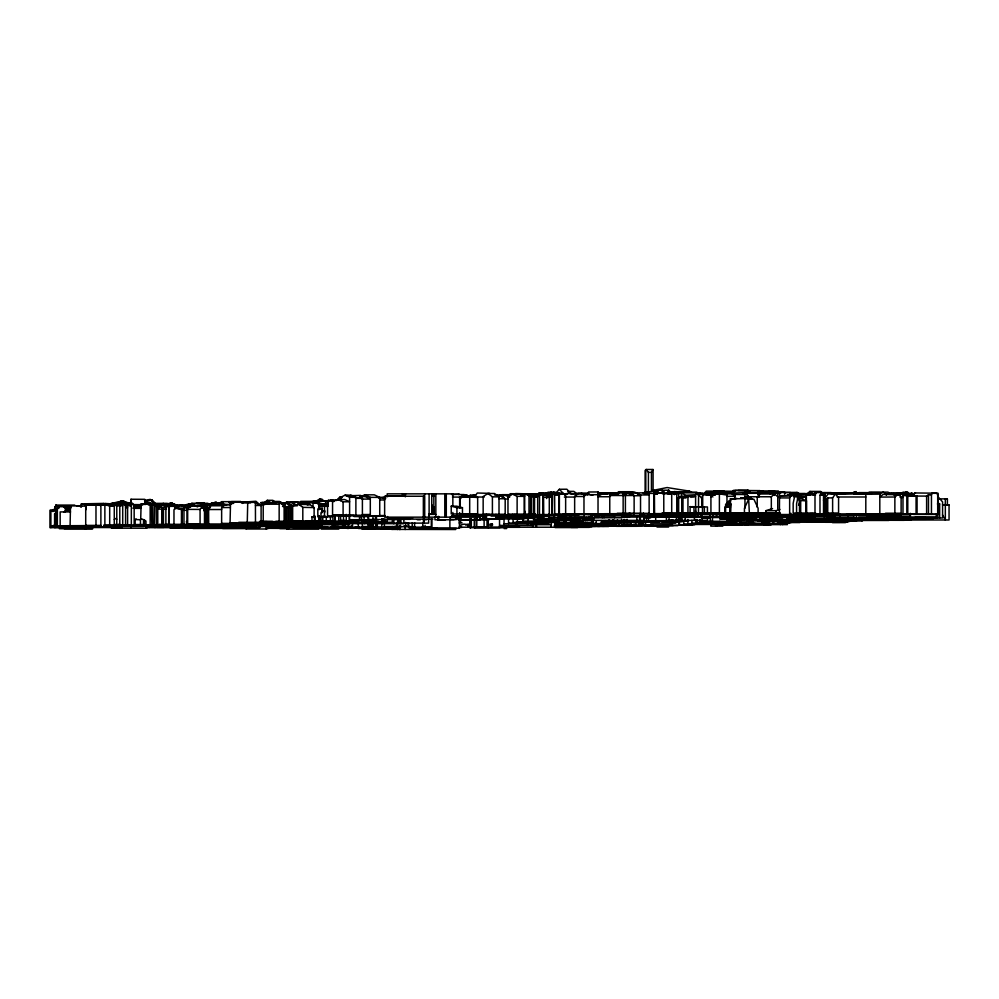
<?xml version="1.0" encoding="UTF-8"?>
<svg xmlns="http://www.w3.org/2000/svg" width="999" height="999" viewBox="0 0 999 999"><rect width="100%" height="100%" fill="white"/><g stroke="black" fill="none" stroke-linecap="round" stroke-linejoin="round"><path stroke-width="1.5" d="M725.624 513.349L725.624 504.557L729.008 500.774L730.831 500.611L727.572 504.258L727.584 507.28L727.572 503.271L730.544 501.061M375.786 523.701L376.024 520.654M130.944 504.632L131.031 499.238L144.78 499.325L145.03 504.657M333.803 501.698L333.841 500.599L328.359 500.274L327.56 501.698L327.56 516.82M432.067 505.019L431.755 513.986L435.839 514.36L428.971 514.36L428.971 517.157M434.103 506.73L433.853 514.173L433.853 493.843M204.895 506.181L204.932 505.432M787.499 515.372L787.224 519.967L787.224 515.434M204.708 517.869L205.344 525.124L206.393 507.704L206.393 525.124L208.129 508.279L203.821 507.704L204.071 510.601M911.463 495.492L911.625 493.031L910.701 495.492M286.226 503.234L283.778 503.334M525.012 511.301L524.7 514.21L524.7 494.468L528.995 494.468L530.569 495.704M602.659 514.735L602.322 517.757L602.322 514.722M85.714 509.927L86.176 506.156L70.504 505.831L70.092 525.774M55.407 524.512L55.02 527.435L55.02 524.425M55.345 510.489L54.458 509.353L54.308 510.327L57.293 509.765M328.147 501.698L328.359 500.274M542.981 494.33L543.131 493.319L538.836 493.319L538.099 494.33M510.664 516.92L511.013 514.86M597.577 494.817L598.076 491.958L588.611 491.995L587.4 494.83M824.05 499.363L824.862 494.78L820.666 494.268L819.992 495.242L819.992 514.635M230.045 522.789L255.482 522.789L255.419 502.047L247.74 502.16L247.252 522.789M815.646 513.011L793.169 513.061L793.169 503.321L794.667 496.191L798.176 496.191L796.578 503.796L796.578 513.061M236.026 502.085L230.544 502.16L230.045 523.401M461.076 517.182L460.502 519.867L460.502 516.783M159.615 504.383L165.097 504.707M401.823 493.706L405.494 493.843M405.469 493.743L405.307 496.828M547.065 497.24L548.513 496.078L552.435 496.078L552.16 514.547L552.047 494.255L539.448 494.105L551.735 494.105L550.749 494.343L551.485 494.655L551.485 497.714M705.993 493.381L706.168 492.669L712.849 492.657M109.89 505.282L122.715 505.781L117.42 502.747L109.353 503.996L104.87 503.508L105.519 505.307M701.785 507.442L701.785 498.526L702.709 494.842L710.926 494.842L712.874 496.978M324.475 512.799L324.937 510.976L322.515 510.951L320.954 512.799L320.954 516.196L325.399 516.196M74.725 505.082L55.844 505.082L55.132 507.917M65.684 510.926L66.234 508.853L66.583 510.926M321.99 512.799L322.515 510.951M55.519 524.6L54.683 527.435L54.683 524.6M798.588 505.207L799.5 502.597L798.176 496.191M729.932 506.855L730.868 504.258L727.584 504.258M865.434 494.193L865.946 492.807L867.731 494.38M743.106 494.48L743.568 493.331L772.015 493.219M770.429 494.168L771.153 492.495L797.177 492.395L798.688 494.517M57.63 507.754L56.481 510.364L56.444 514.697M290.197 521.328L290.197 508.466L289.073 506.768L287.812 506.73L287.038 508.466L287.038 521.328M315.796 501.073L315.097 502.609L315.796 501.073L317.944 501.523M913.436 496.078L914.847 492.957L936.95 493.206L937.699 495.354L937.699 514.41L913.436 514.41M908.316 496.441L909.227 494.43L913.81 495.054M894.03 495.154L894.367 494.43L899 495.054M758.104 513.349L758.104 508.279L753.883 499.225L748.676 499.213L744.442 508.279L744.442 513.349M931.455 514.41L931.455 494.892L932.379 492.957M651.435 472.365L653.084 469.567L653.084 490.821L651.435 491.308L651.435 472.365L648.413 472.365L646.228 469.48L645.117 470.442L645.117 492.507L657.704 490.596L657.704 493.618M52.522 511.55L53.109 510.377L53.859 511.5M134.166 525.761L134.166 505.569L132.78 503.471L130.282 503.521L129.221 505.569L129.221 503.384L126.161 503.096M805.981 497.452L806.355 496.815M509.69 497.115L504.895 495.267L500.249 495.966M508.254 497.352L510.402 493.718L533.491 494.043M524.188 495.279L525.124 493.718M789.647 497.952L791.033 495.766L793.83 495.342L780.781 495.766L779.407 497.902L789.647 497.952L789.647 514.522M625.874 494.006L626.548 492.982L634.128 495.504L634.128 513.661M653.109 490.896L654.195 490.272M200.075 523.988L200.075 509.428L202.322 506.106L204.495 510.177L204.495 523.988L187.675 523.988L187.675 509.378L189.972 506.106L202.322 506.106M823.526 514.635L823.526 495.254L824.187 494.268M53.684 510.489L54.458 509.353M616.758 493.993L617.507 492.932L626.548 492.982M871.29 493.381L871.84 492.619L871.84 493.381M832.617 513.011L832.617 497.852L835.426 493.956L838.573 497.652L838.573 513.011L823.526 513.011M219.318 504.77L221.666 501.66L228.659 501.66L231.456 504.045M459.64 499.812L462.537 496.003L473.626 496.003M67.532 506.043L59.441 506.231L57.343 508.953L57.343 526.136M652.397 470.442L653.084 469.567M183.978 524.288L183.978 509.727L177.597 508.191L175.25 508.191L173.976 509.802L173.976 524.288M827.047 513.011L827.047 498.813L827.734 497.964L832.617 497.852M610.501 495.829L612.737 493.094L614.822 494.992M622.914 494.517L624.687 492.357L635.551 492.407L640.534 495.654L634.128 495.791L629.208 492.407L625.611 494.23M804.782 493.618L792.469 493.606M824.175 513.011L824.175 500.224L826.36 499.463L826.573 513.011M616.783 493.756L618.506 491.72L629.845 491.708M213.249 504.245L215.16 501.998L216.346 501.998M703.583 494.143L706.256 491.108L724.213 491.196M907.691 492.257L896.802 493.331L907.691 492.257L907.691 494.555M157.767 524.575L157.767 509.115L159.415 507.28L166.783 507.28M794.442 495.966L793.73 496.74L796.84 496.103L796.84 497.09L794.442 495.966L800.349 495.966L802.634 497.115L798.089 497.09M577.872 493.593L574.65 497.052L564.373 497.052M730.594 513.349L730.868 504.258M336.476 500.574L339.61 497.227L341.683 497.652L339.61 497.227M554.62 494.355L559.365 489.273L566.883 489.223L571.553 494.355M163.212 524.575L163.212 509.39L166.521 509.09M564.785 495.329L566.421 493.593L586.838 493.656L583.978 496.503L574.65 496.491L574.65 514.048M188.237 506.98L191.833 503.284L207.705 503.284L210.102 504.657M189.211 505.556L189.885 504.857L180.482 504.857L176.174 505.969M767.956 492.27L769.205 491.008L765.421 493.269L767.956 492.27L770.379 493.656M574.65 496.491L577.472 493.656M221.641 523.988L221.641 507.579L224.787 504.433L230.332 504.433M161.776 524.575L162.038 509.128L162.038 524.575M69.93 507.979L66.758 510.964L68.282 511.001M154.345 524.775L154.683 504.582L152.785 504.195L152.785 524.775M758.066 494.38L760.127 492.432L767.182 492.432M85.714 525.599L85.714 505.756L87.175 504.395L104.87 504.395L104.87 526.76L81.194 526.76M176.648 506.343L177.585 505.469L185.202 506.343M801.485 494.068L802.484 493.968M161.251 506.843L159.116 504.245L141.146 504.008L140.709 518.793M757.23 507.305L757.23 496.765L771.328 496.765L774.537 493.956L777.759 496.765M757.23 496.765L760.451 493.981L774.537 493.956M63.749 512.15L66.071 510.177L70.08 510.177M131.968 504.57L140.285 504.657L141.184 506.843M807.754 493.256L809.939 491.421L820.629 491.421L822.789 493.206M716.758 492.694L718.681 491.108M909.227 494.43L883.153 494.38L879.807 497.09L894.867 497.002L898.089 494.38L901.123 496.928L901.123 513.723M500.012 496.253L501.948 494.68L511.263 494.68M508.254 497.102L510.264 495.492M264.348 502.672L267.27 500.324L272.839 500.324L276.011 502.697M326.723 506.056L328.371 504.757M710.901 496.853L715.059 493.693L726.972 494.68L726.972 503.958M140.285 504.657L134.79 505.069M763.161 492.307L762.774 491.083L759.427 490.621L757.03 492.445L744.655 492.47L747.04 490.621L750.324 491.083M732.067 493.106L744.655 492.644L747.577 490.459M85.714 505.756L87.725 505.057M903.908 494.18L906.343 492.357L908.416 493.768M917.07 496.078L926.622 496.078L928.483 494.705L931.455 494.892M732.067 492.619L735.027 490.459L759.427 490.621M160.802 505.144L163.312 503.346L165.222 505.144M280.257 502.522L285.564 506.431L285.564 521.64L263.212 521.64L263.212 504.17L279.158 504.22L281.531 502.522L284.116 505.119L284.116 521.64M114.273 519.505L115.734 518.493L116.783 519.193M903.196 493.793L906.343 492.357M139.748 506.73L145.554 502.759L150.225 502.759L153.584 505.144M135.165 519.542L140.459 519.73L141.746 518.931L144.393 520.042L145.954 521.041L145.991 524.55L135.165 524.55L135.165 519.542L136.151 518.931M499.013 514.273L499.013 496.853L494.53 493.506L487.974 493.506L483.154 496.503L483.154 514.273L505.182 514.273M190.734 506.718L193.369 505.094L204.408 505.969L198.976 505.944L200.15 506.193M324.475 516.82L324.475 506.343L327.709 505.694M888.148 493.556L894.242 493.593M323.639 500.711L321.84 499.088L319.805 498.938L315.559 501.523L318.431 501.311M865.808 514.485L865.808 494.255L879.807 494.13L883.104 492.17L886.325 493.843L886.325 495.179M535.639 514.198L507.967 514.21L507.967 496.678L512.312 494.105L519.368 494.105L524.188 496.353L524.188 514.21M865.808 494.255L869.342 492.17L888.099 492.132L889.972 494.368M674.787 494.343L678.608 492.132L696.803 492.132L698.588 494.555L698.451 516.471M551.485 494.655L542.819 494.443L551.735 494.105M476.223 494.755L473.501 494.755L472.49 495.929L467.819 495.916M714.959 493.294L718.244 491.458L733.391 491.371M826.573 499.737L827.047 498.813M537.674 495.866L534.54 497.602L534.54 515.596L555.344 515.596M282.417 504.083L286.863 502.247L291.521 505.244L296.978 505.244L291.221 502.222M244.156 502.072L255.944 501.248L258.067 503.171M319.093 509.69L319.093 505.357L326.423 504.632M319.405 508.903L319.405 505.806L320.229 505.357L319.093 505.357M899.412 494.08L902.671 492.332L907.716 494.043M901.348 493.693L903.883 492.332M283.316 504.22L285.589 503.009L281.293 503.009M167.345 505.207L171.84 503.121L176.299 505.731M696.153 493.756L699.425 493.618L696.453 493.618M653.758 493.431L657.33 493.094M340.434 500.574L340.434 497.477L345.092 495.154L351.136 495.154L355.881 497.315L355.881 515.284M167.045 505.207L169.343 504.158M681.805 513.399L681.805 497.727L685.139 496.228L681.405 496.228L678.271 497.739L678.271 513.399M678.271 497.739L682.142 497.702L685.139 496.228M137.75 507.267L141.221 505.581M698.588 494.555L686.138 495.229L678.608 492.132M707.255 495.292L709.715 494.13L714.997 494.068M166.883 504.707C171.279 499.575 185.065 510.564 170.23 503.159M167.894 504.782L171.391 503.159M183.903 510.302L184.241 508.116L174.713 508.141L177.372 506.968M669.592 493.718L673.626 492.157L673.626 494.355M669.78 493.931L673.626 492.157M531.268 494.817L532.292 494.343L535.214 495.841L531.268 494.817L533.104 494.393L537.012 495.841M558.166 494.13L559.44 494.13M167.944 505.369L165.884 506.293L165.884 524.325L199.263 524.313M852.771 493.106L856.168 491.583L852.397 492.994M125.524 505.257L131.331 505.706L128.921 505.194L128.921 503.908L123.664 501.036L120.966 501.036L117.745 502.46L119.443 502.897M121.641 501.935L123.664 501.036M852.122 493.144L854.045 492.307L855.906 493.593M166.758 505.207L169.168 504.158M168.656 524.325L168.831 506.281L168.831 524.325M452.435 497.077L459.64 497.077L462.587 495.816M168.656 506.356L174.713 506.343L177.023 505.369L179.296 506.431M359.89 496.878L364.81 494.83L374.288 494.83L379.732 497.402L379.732 516.108L354.046 516.108M183.903 508.279L190.197 506.968M347.09 495.504L346.241 495.854L360.589 495.404L360.589 498.176L362.4 498.339L362.4 515.247L334.415 515.247M668.244 494.268L672.926 492.182M545.854 494.055L551.073 491.983L556.843 492.832L553.521 491.983M688.149 491.496L691.483 491.87L687.924 491.083L689.822 491.283L688.786 491.033L684.228 492.07L674.362 491.583L674.362 494.692M213.811 505.007L215.122 504.507L215.122 505.144M332.555 515.859L332.555 501.573L337.937 499.55L344.73 499.55L349.6 501.76L343.094 501.81L337.937 499.55M543.818 493.968L548.076 492.395L551.398 492.395L555.806 493.981M204.271 505.219L199.975 505.382L212.662 504.945M473.476 495.841L470.716 496.778L476.398 496.79M555.369 494.28L559.378 494.468L562.937 493.269L565.646 494.792L565.646 514.547L539.448 514.547M609.765 513.811L609.765 495.504L617.507 492.932M104.783 504.807L108.379 503.621L103.172 503.621M765.883 513.211L765.883 510.689L772.552 508.578M765.883 510.689L775.948 510.689L779.932 509.415M554.682 494.155L559.14 492.769L564.21 494.093M316.183 502.884L322.502 500.936L328.596 501.76M502.485 496.003L504.895 495.267M55.769 508.941L52.66 509.89L55.719 509.877M54.683 509.465L55.02 506.755L57.567 506.755M523.039 493.856L536.575 493.843L537.137 494.63M599 494.917L601.448 494.23M100.262 505.019L108.404 504.02L114.273 506.193L114.273 525.511M104.633 505.044L108.404 504.02M465.621 524.987L468.806 524.125M263.212 504.17L269.455 502.522L281.531 502.522M272.203 503.096L274.5 502.497M203.821 510.601L203.821 507.242L206.868 506.593L208.616 507.767L208.704 525.124M203.821 507.242L206.868 506.593M863.124 493.506L865.946 492.807M202.66 508.104L204.807 507.604M311.988 521.416L311.988 516.908L315.122 516.346L315.122 521.416M201.91 508.104L205.17 507.342M301.611 504.083L304.433 503.434L298.339 503.434L300.512 505.244M315.122 516.346L311.988 516.908M318.544 503.958L328.159 503.646L317.869 504.07M649.362 491.833L643.294 492.844L645.554 492.245M110.677 504.92L112.875 504.42L119.78 505.769L119.78 525.749M692.594 497.077L695.604 496.403L695.604 507.217M682.979 513.399L682.979 497.477L687.949 496.378L695.604 496.403M728.671 503.021L727.572 503.271L730.868 503.271M111.563 504.02L117.42 502.747M314.123 521.141L292.657 521.141L292.657 505.794L298.826 504.47L309.765 504.47L314.123 507.592L314.123 516.62M307.28 505.007L309.765 504.47M546.053 493.606L544.343 493.606M310.889 501.885L315.035 501.023L317.52 501.673M652.297 490.546L667.082 487.549L688.786 491.033M327.06 503.896L328.159 503.646M161.251 505.956L156.781 506.843L154.345 504.895M81.119 506.53L80.345 506.68M109.39 504.058L113.636 503.246M114.935 502.997L118.819 502.247L125.574 504.87L125.574 525.237M144.668 501.286L144.668 500.437L150.362 499.363M210.514 504.92L208.142 504.57L213.424 503.508M866.445 493.069L862.399 493.793L868.618 493.444L867.906 493.593M144.755 501.061L147.215 500.611M144.668 500.437L144.905 501.198L151.136 500.087L153.821 502.984M156.044 504.145L152.26 500.087L144.905 501.198M774.4 495.404L774.4 492.694L784.352 492.145M784.565 492.095L774.937 492.869L784.565 492.095L784.565 494.168L785.276 492.495L790.609 492.544L791.558 494.168M528.896 495.804L531.593 495.379L531.593 514.21M110.015 503.746L116.721 502.247L125.574 504.87M943.868 504.97L945.404 504.358M552.047 494.255L549.2 494.105L549.2 494.792L559.378 494.468M318.731 508.279L318.731 502.422L302.959 503.334L307.704 503.334M312.812 502.959L318.731 502.422M451.573 494.468L459.415 494.293L451.573 494.33M798.551 494.967L800.773 494.78L787.424 495.054L797.439 495.054M809.165 494.03L809.914 493.968L797.439 494.006M255.245 502.622L261.101 504.632L264.747 504.67M261.151 502.622L266.034 504.145M730.331 513.349L730.331 498.901L751.36 498.414L752.259 499.088L745.192 498.164M855.906 493.194L840.996 493.593L845.354 493.581M547.065 496.878L552.16 496.491M730.331 498.901L736.987 498.401M850.224 514.135L852.834 513.948M154.258 504.757L155.856 504.67L153.384 504.595M735.364 491.271L732.704 491.421L732.067 492.857L719.979 492.757L720.566 491.421L734.802 491.67M221.528 503.096L218.431 502.997M803.458 493.993L805.743 493.893M196.378 503.009L204.083 502.709M211.201 527.36L199.812 528.059M77.198 506.156L78.209 506.118M713.636 494.068L697.339 494.268M553.134 493.406L556.231 493.306L553.471 493.306M385.689 496.241L405.094 496.241L405.094 493.843M805.981 496.815L800.948 496.54L805.981 496.815L805.981 514.522L805.743 511.426M657.554 493.444L657.554 490.384L662.362 490.259L662.699 493.718M663.511 493.294L663.511 490.209L669.143 490.247L669.68 491.133L667.981 491.408L670.479 492.357L674.362 491.583M662.699 490.721L663.773 490.684L663.798 513.611M629.795 492.507L632.017 492.457M284.078 503.646L284.94 503.633M848.888 493.518L837.075 493.581M157.218 504.807L152.298 504.882M152.51 504.882L161.126 504.745M282.53 506.481L285.564 506.431M242.07 502.097L255.482 502.097M139.748 506.493L141.184 506.481M652.397 490.834L653.084 490.821M547.514 493.031L539.36 493.156L536.051 494.73L538.873 494.73M770.791 490.884L774.675 491.108M774.4 492.694L779.545 492.095L779.407 514.522L811.475 514.522M548.888 493.019L552.659 492.919M593.094 494.967L590.072 494.68M151.161 504.183L151.86 524.775M290.672 521.328L290.672 506.68L285.277 506.73L281.206 503.508M141.146 504.008L151.86 504.208M70.03 507.854L67.233 507.892L70.954 507.917M208.129 508.279L208.129 525.124L208.129 507.754L206.393 506.593M726.847 496.341L734.852 496.278L733.616 493.856L722.814 493.856M759.315 496.765L744.917 496.765M221.641 507.579L230.045 507.517M872.302 520.029L949.05 519.98L949.05 504.957L945.042 504.97L947.402 504.97L947.402 499.163L945.042 499.15L947.402 499.163M150.799 504.632L162.637 504.795M165.884 506.293L168.831 506.281M190.597 504.345L188.012 504.158L191.296 504.657M714.884 494.892L707.467 494.917L710.639 492.432L721.378 492.432M738.199 490.497L748.813 490.484L733.291 490.372M573.638 493.781L582.654 493.593M635.376 492.757L640.534 494.967L649.138 494.955L644.268 492.757M534.527 496.765L531.343 496.765L531.343 514.285M131.606 503.971L129.408 503.971L130.682 503.983M209.028 504.52L215.122 504.507M937.412 503.946L939.647 503.933L939.647 518.056M725.624 504.557L730.594 504.545M132.855 508.116L140.647 508.104M221.641 509.527L208.704 509.54L211.114 505.719L223.951 505.719M321.566 527.197L322.377 527.197M646.228 469.48L652.822 469.48M713.823 491.021L716.945 491.021M758.691 490.896L778.383 491.008L779.532 493.656M567.819 491.371L573.813 491.371L576.997 493.718M629.87 492.282L634.278 492.282M668.156 492.37L672.926 492.37M633.054 492.532L631.468 493.031M668.156 492.569L673.763 492.569L675.998 493.843M831.243 492.582L814.997 492.582L814.997 514.635L831.243 514.635M859.103 492.619L879.807 492.657M618.806 492.882L597.877 492.882L604.957 493.081M629.245 492.882L646.216 492.882M654.994 492.907L665.247 492.907M675.574 492.832L694.854 492.832M823.076 492.819L858.99 492.732M612.737 493.094L600.948 493.094L598.026 496.74L609.765 496.753M699.937 493.069L699.138 493.768M868.98 493.069L862.886 493.119L865.434 493.518M577.909 493.194L588.711 493.194M601.823 493.194L618.256 493.194M668.231 493.131L675.536 493.131M698.001 493.381L702.697 493.281M831.293 493.181L844.118 493.593M868.431 493.156L861.026 493.643L868.243 493.681M888.66 493.219L897.352 492.719M898.089 493.306L912.949 493.306M932.055 493.306L938.173 493.306L938.173 514.198L818.681 514.21M553.346 493.531L559.128 493.531M617.332 493.469L601.997 493.531L618.581 493.881M643.443 493.369L657.142 493.431M667.869 493.456L681.405 493.456L681.405 496.228M696.116 493.518L710.813 493.381M809.839 493.419L816.046 493.419M849.362 493.518L868.268 493.518M601.723 493.643L607.33 494.255M790.122 493.731L809.952 493.556M831.056 493.706L868.668 493.631M546.303 493.806L538.998 493.806L539.56 495.554M552.772 493.843L558.803 493.843M597.752 493.793L600.886 493.868M644.417 493.781L648.401 493.781M702.122 493.943L706.38 493.943M790.334 493.893L811.35 493.743L813.598 495.192M532.792 494.155L537.474 494.118M556.555 493.981L567.27 494.093M586.176 493.968L589.16 493.968M612.862 493.968L618.456 493.968M622.602 493.968L625.599 493.968M715.534 494.055L698.426 494.055L701.785 498.526M837.012 493.981L828.084 493.956L823.526 500.224L824.175 500.224M853.908 493.993L869.405 493.993M884.889 493.993L912.786 493.993M532.292 494.343L526.523 494.343L530.144 496.166M541.795 494.33L537.312 494.33L533.841 497.365L533.841 514.285M554.757 494.28L559.378 494.28L559.378 514.547M884.927 494.343L898.363 494.567M458.491 494.555L463.911 494.555L467.544 495.392L463.848 495.254L467.095 495.816M715.059 493.693L726.972 494.68M732.317 494.48L745.004 494.48L745.004 497.39M549.138 494.73L537.674 495.217L537.674 515.596M601.098 494.68L583.978 494.68L583.978 513.973M494.48 494.967L500.412 494.967L505.182 498.763L505.182 514.76M549.2 494.792L552.047 494.792M555.369 494.792L559.378 494.792M815.646 494.817L797.726 494.443L810.713 494.917M900.062 494.842L894.38 494.505M706.256 495.005L715.309 495.005M531.593 495.379L530.569 495.379L530.569 514.21L530.069 511.151M902.984 495.342L917.07 495.966L917.07 514.085L902.984 514.085L902.984 495.342L916.071 496.078L916.071 514.085M499.313 495.454L502.272 495.454M609.765 495.504L634.128 495.504M780.781 495.766L791.033 495.766M359.94 496.016L362.55 496.016M428.783 513.986L431.755 513.986L431.755 496.053L434.453 496.316M360.689 496.653L365.272 496.653L370.304 499.113L362.4 499.075L360.589 498.164M837.1 496.99L865.808 496.99M484.178 497.09L460.152 496.715L460.152 507.629M552.16 497.24L543.406 497.24L543.481 514.547L543.406 494.105M377.659 497.327L383.404 497.327L385.676 498.638M460.152 496.715L477.659 497.427L477.659 513.861L460.152 513.861M385.577 497.502L382.817 497.502L385.389 498.476M743.381 497.864L740.709 497.702L743.431 498.051M378.596 498.014L385.352 497.952M355.419 498.176L360.589 498.176M355.881 498.339L362.4 498.339M751.36 498.414L746.153 498.414L750.062 498.913M797.364 498.751L801.822 498.751L806.455 500.936L806.455 513.061L806.355 494.817M938.211 498.876L945.329 498.876L945.329 519.98L942.519 514.922M507.967 499.038L505.182 499.038L501.486 496.728M330.257 499.975L339.648 499.975M149.85 500.149L152.26 500.087M319.106 500.961L331.543 500.961M318.918 501.311L300.749 501.386L300.749 504.233M305.931 501.848L308.941 501.998M286.388 501.998L312.15 501.998M230.544 502.16L247.74 502.16M267.769 502.272L262.462 502.272L264.797 503.846M239.947 502.36L255.919 502.385M254.508 502.559L255.944 502.559M260.751 502.559L262.175 502.559M287.65 502.584L291.758 502.584M221.528 502.847L211.338 503.134L214.285 503.134M250.599 502.834L241.995 502.834M261.226 502.822L265.347 502.822M279.82 502.797L282.854 502.797M314.86 502.897L324.101 504.045M221.378 503.096L218.756 503.096L222.939 501.71M128.958 503.234L131.868 503.234M128.821 503.459L131.781 503.459M149.713 503.396L167.333 503.346L170.592 506.393M281.343 503.421L286.626 503.508L290.672 506.68M211.938 503.858L220.654 503.858M113.299 503.858L108.579 503.858M81.194 504.158L90.559 504.67L81.194 504.158L81.194 507.18M143.856 504.208L141.284 504.208L143.918 504.42M159.665 504.158L149.95 504.158L165.097 504.483M162.899 504.258L166.346 504.657L166.346 507.754M162.924 504.383L158.928 504.383L164.498 504.607L164.498 507.704M186.376 504.532L192.008 504.532M208.142 504.458L210.864 504.458M156.831 504.707L162.612 504.72M166.021 504.707L163.399 504.27M207.817 504.62L210.839 504.62M211.576 504.67L221.541 504.67L223.351 506.231M225.562 504.745L230.045 504.745M86.638 504.807L102.11 504.97M942.519 504.807L949.05 504.957M128.921 505.194L125.225 505.194L125.225 503.359L120.966 501.036M133.878 505.182L140.322 505.182L139.136 506.693M104.87 505.269L109.69 505.269L109.69 525.936M197.74 505.294L208.479 505.294M212.175 505.294L224.488 505.294M177.585 505.469L175.237 505.469L182.879 505.606M190.846 505.382L185.652 505.382L183.903 506.968L189.922 506.968M171.653 505.731L177.872 505.731M292.657 505.794L297.34 505.794M174.75 505.919L178.821 505.894M77.135 506.118L81.806 506.118M59.441 506.231L67.495 506.306L69.618 508.953M324.475 506.343L327.56 506.343M133.641 506.618L141.196 506.618M690.097 513.211L690.097 506.68L695.828 507.042L695.828 513.211L695.466 510.714M730.594 506.943L724.849 506.943L724.849 513.349M698.476 507.067L704.357 507.067M67.233 507.792L70.03 507.792M207.967 525.124L208.129 507.754M451.236 506.181L456.93 507.704L462.462 507.704L462.462 513.948L451.236 513.948L451.236 506.181L456.793 506.193L462.462 507.704M63.287 506.306L65.41 508.491L69.618 508.491M134.003 508.366L140.722 508.366M322.302 508.928L317.819 508.928L317.819 516.82L332.168 516.82M52.772 509.702L55.632 509.702M59.928 527.634L49.95 527.659L49.95 510.239L53.846 510.364M187 510.302L182.118 510.302L182.143 524.288L182.118 509.702L175.25 508.191M50.774 510.489L56.831 510.489M70.554 511.913L60.165 511.913L60.165 525.774L86.938 525.599M677.909 513.036L777.509 513.024M662.362 513.236L780.182 513.236M885.489 513.274L900.062 513.274M617.22 513.311L649.138 513.349M661.563 513.399L701.098 513.324M711.55 513.374L780.381 513.336M604.158 513.723L640.534 513.611L640.534 494.967M682.354 513.686L709.315 513.611M718.88 513.573L754.37 513.548M777.284 513.636L780.394 513.636M810.064 513.661L813.061 513.598M879.807 513.723L903.208 513.698M55.969 525.799L54.595 525.799L54.595 513.886L55.807 513.886L55.807 525.799M583.978 513.898L615.996 513.811M653.658 513.886L667.095 513.886M685.726 513.811L717.432 513.811M724.725 513.836L761.513 513.836M810.526 513.848L813.373 513.848M885.614 513.798L898.613 513.798M532.667 514.11L535.489 514.11M563.149 514.048L590.983 513.973M601.997 514.06L626.336 514.11M639.76 513.973L656.83 513.973M699.325 514.073L725.511 514.073M731.655 514.06L765.796 514.06M794.155 514.11L796.265 514.11M797.364 514.098L838.248 514.085M846.628 514.135L879.282 514.123M881.355 514.123L885.638 514.135M888.635 514.148L891.008 514.148M895.841 513.998L899.512 513.998M554.682 514.235L597.852 514.173M738.523 514.31L775.998 514.31M799.4 514.21L801.573 514.21M362.4 514.535L370.304 514.535M464.46 514.473L489.647 514.473M587.887 514.473L627.884 514.373M647.714 514.36L658.503 514.36M703.733 514.41L733.278 514.41M759.602 514.385L762.462 514.385M812.262 514.485L911.737 514.398M493.294 514.76L533.491 514.622M555.269 514.622L559.727 514.622M574.737 514.622L607.929 514.697M654.395 514.647L683.528 514.647M715.946 514.647L740.746 514.647M746.703 514.56L774.787 514.56M777.796 514.61L779.957 514.61M832.279 514.672L834.103 514.672M841.258 514.76L871.39 514.56M498.926 514.947L515.846 514.947M554.62 514.91L579.108 514.91M597.951 514.897L615.172 514.897M639.909 514.91L644.143 514.91M668.368 514.772L684.827 514.772M719.804 514.872L748.114 514.872M755.032 514.885L811.762 514.935M819.979 514.785L849.737 514.785M899.662 514.847L901.048 514.847M334.378 515.159L341.683 515.159M482.08 515.122L499.275 515.122M538.261 515.122L562.087 515.122M605.769 515.109L624.825 515.109M738.935 515.109L740.097 515.134M764.31 515.047L783.728 515.047M807.966 515.097L810.876 515.097M812.899 515.009L841.42 515.009M847.851 515.172L859.664 515.097M470.716 515.309L504.57 515.384M518.656 515.322L550.574 515.322M613.648 515.247L631.368 515.247M755.444 515.284L764.198 515.284M772.502 515.334L790.459 515.334M803.121 515.209L824.537 515.272M833.266 515.259L872.389 515.347M899.312 515.322L900.711 515.322M336.85 515.472L354.033 515.472M379.108 515.546L385.002 515.546M459.64 515.472L476.56 515.472M557.055 515.422L574.999 515.422M591.183 515.397L614.472 515.546M640.059 515.409L642.22 515.409M799.337 515.434L856.33 515.422M347.827 515.659L355.681 515.659M452.435 515.684L483.991 515.746M621.615 515.646L672.951 515.809M866.72 515.659L898.75 515.659M327.56 515.859L349.6 515.859L349.6 497.277L345.092 495.154M491.058 515.971L537.137 515.871M622.24 515.984L669.617 515.984M689.822 515.959L691.745 515.959L691.745 512.899M451.573 516.058L459.415 516.058M467.033 516.046L484.665 516.046M637.974 516.196L647.077 516.183M649.362 516.021L689.822 516.071L689.822 512.899M721.89 516.158L755.444 516.158M868.318 516.183L883.765 516.183M368.144 516.258L385.389 516.258M451.748 516.283L476.973 516.283M530.794 516.296L547.065 516.296M638.286 516.308L654.258 516.308M663.224 516.246L698.451 516.246M745.716 516.396L751.123 516.396M781.693 516.246L835.314 516.333M871.24 516.246L910.314 516.246M353.996 516.57L368.144 516.57M510.664 516.471L514.135 516.471M526.298 516.583L528.808 516.583M638.199 516.471L662.162 516.633M663.061 516.57L665.346 516.545M666.345 516.533L715.621 516.483M733.191 516.57L747.327 516.57M753.808 516.545L773.101 516.545M780.107 516.595L823.863 516.458M639.922 516.67L671.128 516.67M686.088 516.72L716.57 516.72L716.57 513.711M742.732 516.683L787.175 516.695M508.816 516.92L516.296 516.92M523.876 516.87L526.011 516.87M574.762 517.032L591.77 517.032L591.77 514.023M621.84 516.97L629.532 516.97M647.402 516.858L679.532 516.858M692.931 516.933L726.698 516.933M729.258 516.958L748.788 516.97M782.592 516.895L815.296 516.958M858.628 517.007L936.325 517.007L936.325 513.936M480.369 517.157L384.64 517.157L384.64 496.241L424.338 496.241L424.338 517.157M520.179 517.22L522.127 517.22M559.815 517.245L563.448 517.245M594.705 517.082L637.974 517.082M658.865 517.157L688.049 517.157M699.937 517.107L730.294 517.107M826.648 517.207L853.72 517.207L853.72 514.273M483.229 517.47L486.513 517.47L486.513 514.423M495.966 517.382L523.464 517.382M574.225 517.295L548.588 517.395L548.588 515.009M588.598 517.382L599.025 517.382M694.392 517.332L678.396 517.332L678.346 520.217M738.573 517.345L771.553 517.42M880.793 517.47L882.629 517.47M914.847 517.47L925.324 517.47M558.429 517.519L584.228 517.519L584.228 514.023M712.836 517.544L737.175 517.544M774.113 517.594L776.847 517.594M798.501 517.644L799.138 517.644M802.11 517.607L814.734 517.607M886.15 517.544L896.215 517.594M922.826 517.582L937.874 517.619L937.874 499.925M513.936 517.832L516.958 517.744M521.79 517.719L539.135 517.719M574.163 517.732L553.933 517.732L553.933 514.235M589.31 517.757L621.952 517.757L621.952 514.835M761.925 517.894L782.754 517.894M793.206 517.732L809.427 517.732M889.435 517.882L934.227 517.744M511.513 518.006L515.334 517.932M518.518 517.932L534.09 517.932M587.375 518.094L589.048 518.094M643.618 517.894L650.624 517.894M884.764 518.044L888.361 518.044M902.846 518.006L942.581 517.981L942.581 501.96L937.961 496.653M387.562 518.219L412.624 518.219M517.17 518.106L519.78 518.106M563.174 518.256L565.322 518.256M701.46 518.244L709.802 518.244M726.548 518.269L750.162 518.269M807.891 518.306L856.518 518.156L856.518 515.272M867.369 518.269L883.965 518.269M913.536 518.194L935.214 518.194M512.337 518.456L529.07 518.456M540.671 518.306L543.219 518.306L543.219 515.422M549.637 518.481L551.598 518.481M552.147 518.356L554.108 518.356M563.711 518.431L588.561 518.431M845.304 518.306L899.5 518.344M911.113 518.506L922.664 518.506M480.407 518.718L501.073 518.718M538.199 518.581L554.22 518.581M830.169 518.518L857.766 518.531M880.131 518.681L886.213 518.681M480.194 518.893L483.454 518.893L483.454 515.984M486.038 518.831L503.221 518.831M722.227 518.818L737.549 518.818M759.64 518.731L773.513 518.731M790.634 518.893L814.822 518.843M843.056 518.768L863.423 518.768M869.555 518.856L889.122 518.856M911.113 518.781L917.282 518.781M407.517 519.118L432.929 519.118M499.762 518.931L524.038 518.931M585.302 518.956L594.268 518.956M790.384 519.018L807.342 519.018M884.702 519.018L911.85 519.018M921.041 519.068L932.891 519.068M395.017 519.33L409.94 519.33M514.922 519.18L519.03 519.18M732.03 519.23L719.979 519.23L719.979 516.358M745.641 519.205L756.88 519.193M812.774 519.268L849.712 519.368M857.042 519.23L885.501 519.23M909.427 519.268L926.323 519.268M482.567 519.368L486.088 519.368M580.032 519.443L533.429 519.443L533.429 516.458M735.813 519.517L760.951 519.43M774.188 519.43L793.843 519.43M794.292 519.492L826.835 519.492M854.657 519.43L880.082 519.43M897.327 519.53L911.75 519.53M367.557 519.567L399.225 519.567M417.307 519.742L420.379 519.742M423.938 519.73L426.473 519.73M454.145 519.742L437.749 519.742L437.749 516.908M476.848 519.667L480.407 519.667M485.951 519.58L489.473 519.58M730.581 519.592L744.505 519.592M843.256 519.73L871.44 519.592M882.429 519.655L906.867 519.655M356.081 519.905L373.863 519.905M445.591 519.767L434.952 519.767L434.952 516.908M486.038 519.867L458.753 519.817L458.753 517.182M771.453 519.967L796.977 519.967M851.985 519.88L866.633 519.88M877.085 519.942L900.411 519.942M668.306 520.104L673.189 520.104M675.399 520.129L680.918 520.129M754.595 520.104L762.662 520.104M340.609 520.354L346.253 520.354L346.253 514.398M355.157 520.192L373.564 520.192M540.172 520.254L550.162 520.254M558.416 520.317L586.226 520.317L586.226 517.382M670.991 520.379L707.467 520.379L707.467 517.32M752.584 520.217L791.233 520.242M806.717 520.267L842.507 520.267M861.325 520.217L904.307 520.317M360.689 520.529L365.771 520.529M538.761 520.491L542.519 520.491M546.453 520.504L563.573 520.504M582.005 520.392L643.88 520.392M726.86 520.479L738.361 520.479M835.514 520.429L838.336 520.429M861.175 520.479L888.81 520.429M340.209 520.791L358.216 520.791M680.119 520.629L655.681 520.716L655.681 516.258M734.053 520.666L741.121 520.666M757.891 520.641L776.485 520.641M798.626 520.791L811.4 520.791M822.352 520.766L827.821 520.691M340.209 520.979L358.029 520.841M534.278 521.003L558.116 521.003M658.878 520.966L673.089 520.966M673.538 520.991L677.896 520.991M748.476 520.929L767.17 520.954M843.705 520.991L862.412 520.991M314.335 521.178L335.027 521.178M371.878 521.178L378.284 521.178M522.777 521.141L539.572 521.141M572.227 521.128L582.754 521.128M648.376 521.166L669.355 521.166M736.588 521.128L749.612 521.128M758.291 521.066L768.98 521.066M793.231 521.191L810.888 521.191M832.267 521.041L856.493 521.103M259.528 521.391L272.54 521.391M302.685 521.391L275.836 521.328L275.811 524.425M305.781 521.278L340.609 521.278L340.609 515.197M641.845 521.291L688.523 521.228M703.895 521.291L734.839 521.328M785.202 521.328L820.641 521.341M839.997 521.278L850.673 521.278M261.101 521.628L267.145 521.628M292.657 521.615L351.823 521.49M639.372 521.515L654.869 521.515M770.816 521.466L795.341 521.466L795.341 518.481M298.788 521.678L334.066 521.828M345.954 521.778L359.028 521.778M361.338 521.753L387.187 521.803L387.187 519.18M618.106 521.79L621.553 521.79M629.345 521.753L644.105 521.753L644.105 516.92M665.309 521.765L682.305 521.765M807.417 521.64L848.888 521.753M290.921 521.915L296.878 521.915M310.289 521.878L341.758 522.04M346.953 522.04L350.387 522.04M517.382 521.865L545.666 521.865M699.937 521.865L731.643 522.002M762.025 521.953L765.896 521.953M267.52 522.127L285.252 522.127M306.131 522.09L310.327 522.09M317.807 522.165L341.308 522.115M354.283 522.115L357.817 522.115M606.193 522.24L636.363 522.152M641.97 522.127L659.215 522.127M662.15 522.19L678.933 522.19M717.107 522.052L724.238 522.09M777.746 522.102L846.99 522.215M238.736 522.315L261.101 522.302L261.101 504.632M262.387 522.415L278.122 522.415M290.934 522.365L324.538 522.365M334.49 522.415L364.822 522.415M376.348 522.327L393.756 522.327M513.086 522.44L573.451 522.44L573.451 519.43M619.517 522.44L644.767 522.365M695.853 522.427L725.486 522.427M825.174 522.277L839.934 522.277M275.362 522.539L304.146 522.539M320.329 522.652L322.64 522.652M324.176 522.664L326.336 522.664M569.293 522.502L591.658 522.502L591.658 519.917M606.43 522.639L619.917 522.639M633.466 522.602L641.183 522.602M783.828 522.552L799.912 522.552M832.454 522.614L845.516 522.614M279.445 522.777L307.467 522.814M309.678 522.777L313.386 522.689M325.537 522.689L327.485 522.689M337.212 522.827L354.57 522.827M720.978 522.752L737.012 522.752L737.012 519.767M739.073 522.739L745.604 522.739M777.522 522.689L788.935 522.689M272.302 522.902L284.94 522.902M291.683 523.089L356.381 523.051M459.065 522.927L462.013 522.927L459.003 520.704M508.566 523.064L549.163 523.064M606.356 522.939L630.169 522.964M777.684 522.902L789.709 522.902M307.779 523.101L428.633 523.126L428.633 518.531M650.611 523.201L675.749 523.201M691.932 523.114L718.156 523.114M746.228 523.214L763.261 523.214M221.641 523.401L236.026 523.401M239.947 523.501L254.658 523.501M283.042 523.464L335.289 523.401M338.786 523.339L341.096 523.339M355.669 523.339L358.753 523.339M575.262 523.464L596.703 523.414M600.087 523.451L607.167 523.451M741.608 523.389L755.132 523.389M239.261 523.701L248.901 523.701M282.867 523.538L312.437 523.538M335.527 523.638L346.978 523.638M349.363 523.588L403.883 523.701L403.883 519.193M555.993 523.638L607.779 523.563M687.861 523.688L702.022 523.688M730.057 523.688L749.5 523.688L749.5 520.741M239.76 523.826L242.22 523.826M245.754 523.851L273.027 523.776M327.21 523.738L343.606 523.738M504.033 523.738L538.449 523.738M587.125 523.713L593.918 523.713M718.131 523.776L730.369 523.776M208.704 523.988L248.626 524.05M302.347 524.088L305.332 524.088M341.92 523.938L349.75 523.938M555.531 524.063L561.938 524.063M683.803 524L718.131 524.1M321.928 524.338L325.437 524.338M331.406 524.25L336.725 524.25M531.48 524.25L542.657 524.25M554.732 524.188L574.962 524.188M771.615 524.225L778.795 524.225M234.503 524.438L240.672 524.438M245.292 524.425L342.407 524.363M691.42 524.463L719.73 524.425L719.73 521.353M744.342 524.525L767.844 524.525M125.524 524.712L127.61 524.712M149.425 524.75L170.18 524.575M235.864 524.625L246.503 524.625M268.157 524.712L276.186 524.712M314.56 524.55L338.524 524.55M532.642 524.725L551.273 524.725M694.742 524.675L678.883 524.675L678.883 521.59M763.81 524.612L787.387 524.612L787.387 521.553M116.783 524.862L119.78 524.862M140.709 524.775L174.7 524.862M235.027 524.875L249.75 524.875M267.695 524.762L297.49 524.762M304.932 524.95L319.33 524.95M587.899 527.235L460.864 527.21L460.864 524.987L463.998 524.125L470.367 524.95M567.407 524.887L573.901 524.887M599.525 524.837L616.121 524.837L616.121 521.89M623.913 524.775L631.093 524.775L631.093 521.74M653.334 524.825L638.773 524.925L638.773 521.84M747.04 524.85L771.103 524.85M116.633 525.087L131.331 525.087M136.588 524.999L160.689 525.174M177.285 525.137L194.231 525.137M198.988 525.124L213.823 525.124M223.451 525.162L231.281 525.162M266.246 525.074L285.09 525.074M290.072 525.137L293.956 525.137M608.566 525.087L579.695 525.162L579.695 522.315M621.728 525.087L635.614 525.087M641.258 525.049L668.144 525.037M716.92 525.037L747.776 525.037M103.734 525.237L141.184 525.299M162.762 525.362L236.151 525.324M250.624 525.299L255.407 525.299M278.808 525.312L281.144 525.312M297.153 525.287L303.946 525.287M555.007 525.362L556.368 525.362M566.246 525.249L593.955 525.199M613.011 525.249L628.134 525.199M630.669 525.287L649.662 525.287M663.286 525.312L692.519 525.174M718.169 525.249L742.507 525.249M85.714 525.399L100.887 525.399M103.746 525.511L137.974 525.511M144.368 525.412L172.765 525.412M226.586 525.387L273.002 525.486M280.057 525.586L309.84 525.586M369.493 525.424L372.227 525.424M499.537 525.424L533.503 525.424M587.599 525.462L600.849 525.462M625.961 525.412L642.457 525.412M653.683 525.561L673.301 525.511M50.774 525.736L56.831 525.736M103.996 525.611L173.264 525.786M220.567 525.674L244.368 525.686M245.155 525.799L265.472 525.611M294.093 525.649L322.003 525.649M554.27 525.636L570.616 525.636M614.073 525.774L627.422 525.774M644.667 525.774L677.846 525.661M63.749 525.849L82.018 525.836M104.083 525.899L110.09 525.899M131.93 525.911L137.15 525.911M143.681 525.911L173.664 525.849M246.965 525.949L256.131 525.949M259.815 525.874L297.153 525.874M371.228 525.936L373.151 525.936L373.151 522.952M554.52 525.861L558.154 525.861M571.353 525.824L592.12 525.949M601.81 525.874L625.199 525.874M653.346 525.849L657.155 525.849M70.979 526.136L55.607 526.136L55.607 511.5L56.668 508.778L57.343 511.5M82.88 526.098L97.353 526.098M100.125 526.098L101.349 526.098M132.168 526.161L144.53 526.161M163.886 526.098L172.128 526.098M172.49 526.123L222.065 526.123M403.459 526.123L406.356 526.048M567.657 526.036L653.159 526.023M722.814 526.123L710.801 526.123L710.801 523.501M99.925 526.323L101.074 526.323M120.916 526.386L143.644 526.386M163.461 526.386L167.944 526.386M189.71 526.261L218.981 526.261M259.465 526.336L262.662 526.336M331.73 526.211L352.497 526.286L352.497 523.189M369.717 526.411L374.263 526.411M395.03 526.348L401.223 526.348M561.038 526.361L595.367 526.348M597.464 526.361L599.687 526.361M602.21 526.298L604.37 526.298M616.321 526.323L637.374 526.286M54.933 526.498L80.582 526.498M81.881 526.473L90.085 526.473M117.62 526.548L120.117 526.448M165.921 526.523L178.946 526.498M186.189 526.635L218.406 526.61M225.637 526.623L246.965 526.623M258.579 526.436L284.827 526.436M331.98 526.585L335.552 526.585L331.68 526.71M361.95 526.548L367.994 526.548L367.994 522.714M383.953 526.573L401.136 526.573M408.641 526.51L410.089 526.51M588.374 526.51L608.691 526.51M116.733 526.66L118.719 526.66M165.759 526.748L179.783 526.748M181.88 526.81L185.602 526.81M188.399 526.748L218.519 526.748M231.693 526.823L242.357 526.823M267.882 526.785L296.428 526.785M384.178 526.785L414.597 526.685M422.19 526.823L431.318 526.698L431.318 519.105M474.875 526.823L487.699 526.823L487.699 519.53M554.495 526.735L581.118 526.735M588.374 526.748L591.82 526.748M50.599 526.997L121.753 526.972M166.121 526.898L185.19 526.848M195.442 527.01L235.851 526.985M242.282 526.86L252.135 526.86M266.696 527.035L271.728 527.035M317.732 527.035L322.352 527.01M330.881 527.01L352.297 526.96L352.297 525.362M369.63 526.935L381.805 526.935M390.871 527.047L399.75 527.047M657.005 527.035L668.618 527.035M52.298 527.16L67.957 527.16M90.847 527.135L120.117 527.135M145.916 527.122L166.858 527.11M178.709 527.172L196.466 527.172M233.279 527.097L235.901 527.097M267.245 527.172L268.419 527.172M279.645 527.085L293.107 527.085M303.371 527.21L348.401 527.097M354.745 527.247L359.765 527.085M383.466 527.11L399.8 527.172M409.952 527.185L423.501 527.185M83.491 527.272L54.408 527.435L54.408 524.6M120.916 527.26L115.372 527.26L115.372 524.45M145.854 527.31L163.886 527.36L163.886 524.263M169.343 527.347L178.883 527.347M218.144 527.347L253.646 527.347M266.696 527.322L271.691 527.322M278.159 527.447L314.885 527.447M318.631 527.285L328.097 527.285M337.075 527.447L370.604 527.447L370.604 522.789M458.678 527.335L462.013 527.435M499.937 527.322L519.78 527.322M571.141 527.372L589.422 527.372M87.188 527.509L121.965 527.584M146.216 527.534L156.294 527.597M157.005 527.659L178.983 527.659M185.04 527.472L202.522 527.584M236.551 527.647L242.607 527.647M244.405 527.534L259.952 527.534L259.952 524.612M317.532 527.534L322.739 527.534M334.166 527.584L362.387 527.584L362.387 522.489M469.88 527.659L469.88 518.818L469.78 527.659L499.937 527.659M555.044 527.572L577.709 527.572M170.105 527.859L178.896 527.834M293.169 527.734L327.085 527.734M337.674 527.697L347.964 527.784M363.486 527.734L370.08 527.734M395.442 527.872L400.137 527.872M502.809 527.684L474.238 527.684L474.238 518.856M64.76 528.034L67.183 528.034M280.382 528.034L285.702 528.034M321.678 527.934L359.265 527.947M372.028 527.971L376.211 527.971M388.361 527.909L399.737 527.909M409.103 528.021L437 528.021M60.539 528.259L70.617 528.259M111.413 528.159L146.716 528.221L146.716 525.162M177.422 528.184L192.357 528.184M238.149 528.234L245.766 528.234M266.034 528.234L267.732 528.234M268.406 528.221L277.385 528.221M281.868 528.234L286.426 528.234M358.591 528.234L364.46 528.171M371.653 528.234L374.263 528.234M427.722 528.259L459.528 528.259M192.969 528.459L246.666 528.321M265.672 528.321L288.686 528.409M346.99 528.421L348.951 528.421M358.416 528.496L384.378 528.496L384.378 522.502M385.914 528.483L392.694 528.483M414.448 528.508L415.784 528.508M435.814 528.396L456.406 528.396M64.173 528.683L92.782 528.683M222.627 528.508L246.403 528.508M265.647 528.508L268.207 528.508M279.795 528.583L288.686 528.583M506.718 528.558L504.095 528.558L504.095 526.448M59.341 528.721L92.395 528.721M380.844 528.908L392.32 528.908M246.004 528.995L266.733 528.995L266.733 525.911M287.063 528.971L287.225 526.461M321.216 529.083L338.798 529.083M361.85 528.995L389.86 528.933M435.751 528.995L455.094 528.995M287.312 529.145L318.893 529.145M367.994 529.158L375.299 529.158M391.496 529.395L455.744 529.52M598.076 492.994L602.659 493.007M657.142 493.506L654.557 493.506L658.516 492.632L663.798 493.768L671.703 493.781L666.383 492.632M885.539 493.843L886.325 493.843M510.402 493.718L514.198 493.731M519.23 493.731L524.025 494.118M843.98 493.881L838.248 493.881L835.751 492.782M824.862 494.78L820.666 494.268M552.047 494.468L549.2 494.468L554.845 493.206L554.845 494.542M385.689 496.341L388.586 496.341M509.303 496.665L507.967 496.665M379.732 499.95L384.603 499.95M316.246 501.835L317.02 501.835M291.683 501.998L293.119 501.998M210.477 503.646L221.978 503.671M319.405 505.806L327.61 505.981M176.498 505.944L178.983 505.944L174.725 504.707M71.428 506.705L58.092 506.693L55.844 505.082M729.12 513.024L729.919 513.036M599.912 493.781L601.336 493.793M819.992 495.242L823.526 495.254M524.188 496.353L517.12 496.328L512.312 494.105M681.805 497.727L686.238 497.739M690.097 506.68L695.828 507.042M157.767 509.115L162.038 509.128M187.675 509.378L200.075 509.428M161.776 509.39L163.212 509.39M364.485 521.715L365.022 521.715M521.241 493.681L531.356 494.155M917.07 495.966L915.321 495.954L916.071 496.078M487.974 493.506L492.407 496.828L499.013 496.853M364.81 494.83L370.304 497.34L379.732 497.402M499.013 498.738L505.182 498.763M255.482 505.469L261.101 505.482L256.044 503.246M890.771 493.568L891.782 493.581M682.979 497.477L686.063 497.49M537.812 496.815L533.841 497.365L534.378 500.187M349.6 497.277L355.881 497.315M799.5 500.362L806.455 500.936M340.434 497.477L341.683 497.49M771.153 492.495L777.509 493.031M605.132 493.056L613.111 493.494L615.159 494.942M114.273 506.193L109.69 506.156L103.958 504.02M207.967 507.754L209.403 508.291L209.403 505.194M900.111 497.365L903.208 497.39M790.821 493.956L794.567 494.006M714.472 494.667L714.035 494.617M685.139 496.353L691.096 496.428L691.096 497.415M292.195 502.509L296.541 502.247L301.448 503.671M267.607 503.671L268.669 503.683M212.612 504.582L219.655 504.62M57.505 509.253L57.505 506.243L59.216 506.905M182.118 509.702L183.978 509.727M63.661 506.231L67.495 506.306M770.604 516.508L771.553 516.808M862.899 493.356L865.921 493.419M314.123 507.592L302.809 507.342L298.826 504.47M489.647 493.356L477.272 493.007L474.35 497.09L477.659 497.427M629.944 492.557L632.604 492.632M515.496 493.531L520.904 493.681M129.233 503.384L132.005 503.484L125.187 502.11M166.346 504.657L164.498 504.607M208.704 508.254L209.403 508.291L208.629 507.767M87.175 504.395L100.887 505.407L91.021 504.395M914.847 492.957L915.484 492.994M125.574 507.529L127.61 507.704L125.524 506.605M315.097 501.223L313.611 501.061L317.045 501.236M431.755 496.053L433.853 496.316M125.225 503.359L128.921 503.908M281.206 503.271L285.252 504.07M197.665 506.905L193.369 505.094M83.079 528.071L86.076 528.721M470.254 494.817L474.275 495.729L473.501 494.755M462.662 494.817L467.544 495.916M568.231 492.769L573.401 494.105M898.725 493.331L901.71 494.118M54.595 513.886L55.969 514.248M770.791 490.809L771.64 491.108M224.787 504.433L226.548 505.107M531.593 496.153L526.548 494.155L519.655 494.155L524.7 496.166M158.192 504.645L159.166 505.019M768.855 513.836L771.415 514.885M171.84 503.121L177.11 505.731M548.076 492.395L551.498 494.155M796.977 492.407L799.437 493.743M114.635 502.747L119.78 505.694M937.699 502.609L939.647 503.933M173.202 506.143L171.141 504.682L168.032 504.682L170.404 506.368M145.554 502.759L148.901 505.144M282.954 503.921L279.52 501.448L272.777 501.448L274.912 503.009M905.281 492.357L907.779 494.205M267.27 500.324L270.442 502.684M231.78 503.958L228.646 501.61L231.693 501.61L233.479 503.196M189.71 504.27L190.409 504.532M812.374 493.444L809.939 491.421M191.833 503.284L194.755 505.869M242.645 503.409L240.559 501.461L231.893 501.461L233.591 503.484M221.666 501.66L225.162 505.332M559.365 489.273L563.174 493.331M151.011 500.149L154.108 503.558M297.49 502.01L300.087 504.957M291.895 502.01L294.942 505.469M59.078 508.054L57.505 506.243M581.293 493.394L582.042 494.418M543.131 493.319L543.843 494.33M319.805 498.938L321.466 501.523M622.864 492.932L623.676 494.193M87.637 503.746L103.596 503.409L103.596 505.207M130.282 503.521L131.331 505.569L131.331 525.561M315.934 501.386L316.483 502.609L316.483 501.311M801.947 496.765L802.634 498.326L802.634 496.915M287.812 506.73L288.586 508.466L288.586 521.328M743.568 493.331L744.018 494.48M654.42 493.094L654.557 513.611M375.636 516.77L376.448 519.567L376.448 516.533M342.182 523.426L342.869 526.286L342.869 523.176M706.168 492.669L706.33 493.381M186.376 521.49L187 524.288L187 508.279M344.58 523.464L345.092 526.286M598.076 491.958L598.576 494.817M538.836 493.319L538.998 494.33M255.856 524.625L256.206 527.534L256.206 524.625M400.299 519.155L400.686 523.701L400.686 519.155M609.153 519.68L609.39 522.639L609.465 519.767M748.676 499.213L749.362 513.349M375.599 522.664L375.849 526.935L375.824 520.654M565.521 519.567L565.659 522.44L565.659 519.555M570.829 519.567L570.966 522.44L570.966 519.555M610.839 522.027L610.901 524.837L610.901 522.027M131.031 499.238L131.131 504.632M928.483 494.705L928.483 514.41M926.622 496.078L926.622 514.41M910.314 513.311L910.314 517.007M907.779 496.066L907.779 514.085M906.83 495.979L906.83 514.085M894.867 497.002L894.867 513.723M879.807 494.13L879.807 514.398M847.851 514.273L847.851 517.207M839.947 514.285L839.947 517.207M827.734 497.964L827.734 513.011M826.36 499.463L826.36 513.011M824.862 492.582L824.774 513.011M824.562 515.734L824.562 518.306M800.686 500.899L800.686 513.061M799.5 502.597L799.5 513.061M799.425 518.718L799.425 521.328M795.042 518.518L795.042 521.328M793.343 516.258L793.343 518.893M791.245 522.477L788.935 522.477M790.858 513.236L790.858 516.246M790.771 515.309L790.771 519.967M789.635 515.372L789.635 519.967M788.91 515.372L788.91 519.967M782.692 521.553L782.692 524.612M780.369 521.69L780.369 524.612M777.759 492.095L777.759 508.816M777.771 520.429L777.771 523.464L762.549 523.464L762.549 520.417M775.948 510.689L775.948 513.211M773.613 520.654L773.613 523.464M773.238 520.429L773.238 523.464M772.851 516.908L772.851 519.967M771.328 496.765L771.328 510.314M771.265 517.345L771.265 520.242M769.542 520.654L769.542 523.464M769.168 520.429L769.168 523.464M768.643 520.479L768.643 523.464M767.307 520.479L767.307 523.464M766.171 520.417L766.171 523.464M765.609 520.417L765.609 523.464M765.197 520.417L765.197 523.464M764.198 513.648L764.198 516.545M763.948 520.417L763.948 523.464M763.536 520.417L763.536 523.464M763.161 490.884L763.161 492.47M761.925 517.345L761.925 520.104M752.759 520.404L752.759 523.189M752.21 516.333L752.21 519.43M750.736 520.404L750.736 523.189M749.25 520.404L749.25 523.189M748.114 513.274L748.114 516.158M746.678 518.543L746.678 521.128M744.954 498.901L744.954 508.279M738.573 515.234L738.573 518.269M734.852 494.48L734.852 499.438M734.377 515.684L734.377 516.958M732.18 515.684L732.18 516.958M731.056 513.261L731.056 516.158M729.819 506.943L729.957 516.158M726.86 518.331L726.86 521.291M726.66 513.286L726.66 516.158M725.649 522.265L725.649 525.249M722.227 516.358L722.227 519.23M719.392 494.667L719.392 513.236M716.608 523.501L716.608 526.123M715.671 523.501L715.671 526.123M713.136 513.449L713.136 516.72M712.449 516.858L712.449 521.291M710.926 494.842L710.926 513.236M710.364 516.858L710.364 521.291M709.814 513.573L709.814 516.495M707.429 513.211L707.429 506.968L691.92 506.68M704.357 506.968L704.357 513.211M702.709 494.842L702.709 507.442M702.497 507.067L702.497 513.211M702.26 517.295L702.26 520.217M701.922 513.586L701.922 516.471M700.711 513.436L700.711 516.471M699.937 519.517L699.937 522.427M697.177 519.505L697.177 522.427M695.853 519.368L695.853 523.114M695.379 513.136L695.379 516.246M694.78 513.136L694.78 516.246M694.392 515.821L694.392 520.217M694.043 516.246L693.955 507.042M691.932 520.229L691.932 523.688M687.949 496.378L687.949 513.399M687.861 519.48L687.861 524M687.712 513.299L687.712 516.071M686.688 513.236L686.688 516.146M685.564 513.211L685.564 516.146M685.164 517.282L685.164 520.217M683.803 520.991L683.803 524.675M682.142 497.702L682.142 513.399M681.992 517.32L681.992 520.217M681.118 517.257L681.118 520.217M679.707 517.332L679.707 520.217M679.42 521.765L679.42 524.675M678.958 517.245L678.958 520.217M678.646 493.456L678.646 513.399M676.773 493.456L676.773 513.399M676.385 516.258L676.385 520.716M672.19 522.39L672.19 525.312M671.703 493.456L671.703 513.611L653.758 513.611L653.796 490.821M669.954 522.39L669.954 525.312M669.068 516.258L669.068 520.716M668.481 490.084L668.606 493.331M666.408 516.258L666.408 520.716M662.362 490.259L662.362 493.331M657.042 490.596L657.042 493.618M655.881 490.634L655.881 493.656M655.157 490.671L655.157 493.681M655.019 490.671L655.019 493.681M653.895 490.921L653.895 493.893M649.138 493.369L649.138 513.973M648.501 516.745L648.501 521.291M648.413 472.365L648.413 491.995M646.515 516.995L646.515 521.291M645.804 469.58L645.804 492.495M645.591 521.94L645.591 524.825M643.88 515.859L644.043 521.291M643.506 521.865L643.506 524.825M643.443 512.912L643.443 515.984M642.682 521.865L642.682 524.825M641.483 521.84L641.483 524.825M640.347 515.859L640.347 520.392M640.421 521.84L640.421 524.925M640.209 515.921L640.209 520.392M639.835 515.921L639.835 520.392M639.61 515.921L639.61 520.392M636.838 517.407L636.838 520.392M635.614 522.04L635.614 525.287M633.516 512.912L633.516 515.984M629.77 512.912L629.77 515.984M629.295 512.912L629.295 515.984M627.21 519.393L627.21 522.44M626.922 519.393L626.922 522.44M625.399 495.504L625.399 513.661M624.737 519.393L624.737 522.44M623.913 521.565L623.913 525.936M623.801 519.393L623.801 522.44M623.139 495.504L623.139 513.661M621.553 519.393L621.553 522.44M619.28 521.278L619.28 525.936M617.482 519.667L617.482 522.639M616.383 521.49L616.383 525.886M614.472 514.835L614.472 517.757M613.686 519.667L613.686 522.639M612.911 519.667L612.911 522.639M611.688 523.451L611.688 525.886M610.751 523.451L610.751 525.886M607.067 520.591L607.067 523.576M605.194 520.529L605.257 523.576M604.045 514.835L604.045 517.757M603.608 520.629L603.608 523.576M602.197 520.641L602.197 523.576M601.398 520.579L601.398 523.576M598.026 494.68L598.026 513.898M596.266 520.654L596.266 523.701M593.169 520.654L593.169 523.701M591.221 522.302L591.221 525.212M587.125 522.302L587.125 525.212M585.601 522.302L585.601 525.212M583.341 519.917L583.341 522.502M582.654 519.917L582.654 522.502M580.019 522.327L580.019 525.162M577.996 522.327L577.996 525.174M570.441 514.585L570.441 517.519M566.146 523.813L566.146 525.074L564.26 525.074L564.26 524.113L564.435 525.074M565.384 514.585L565.384 517.519M564.597 519.405L564.597 522.44M564.46 519.555L564.46 522.44M559.115 519.405L559.115 522.44M558.803 494.28L558.803 514.547M558.429 514.585L558.429 517.732M557.991 519.343L558.004 522.44M556.893 521.303L556.893 524.188M555.294 521.64L555.294 527.06M554.62 492.794L554.757 514.547M552.435 496.078L552.435 514.547M551.76 494.268L551.76 497.39M551.448 494.443L551.448 497.527M551.273 521.64L551.273 527.06M549.288 497.24L549.288 514.547M548.813 514.235L548.813 517.295M547.727 494.542L547.727 497.627M546.54 494.205L546.54 498.563M543.868 515.521L543.868 518.581M542.819 494.293L542.819 514.547M542.12 515.422L542.12 518.306M540.671 515.422L540.671 518.581M539.56 493.806L539.448 515.596M538.711 516.458L538.711 519.443M536.488 524.35L536.488 527.06M535.951 524.35L535.951 527.06M532.642 524.35L532.642 527.06M530.806 522.465L530.806 525.424M528.995 494.468L528.995 514.21M529.158 514.735L529.158 517.719M528.071 518.094L528.071 521.141M527.609 522.489L527.609 525.424M526.923 514.735L526.923 517.719M525.599 514.822L525.599 517.719M525.049 514.822L525.049 517.719M523.464 514.335L523.464 517.719M522.777 517.307L522.777 521.865M517.382 518.831L517.382 522.44M517.12 496.328L517.12 514.21M517.282 522.489L517.282 525.424M516.945 522.39L516.945 525.424M516.87 522.39L516.87 525.424M516.296 514.285L516.296 517.382M516.158 514.285L516.158 517.382M515.709 522.477L515.709 525.424M514.135 514.285L514.135 517.382M513.086 518.056L513.086 523.064M512.412 514.335L512.412 517.382M510.664 514.86L510.664 517.382M509.04 514.335L509.04 517.382M508.816 514.86L508.816 517.382M508.566 517.494L508.566 523.738M504.033 517.494L504.033 525.424M499.537 517.994L499.537 527.06M495.966 514.335L495.966 518.718M492.407 496.828L492.407 514.273M491.108 524.138L491.196 525.462M488.261 518.881L488.261 527.684M487.075 519.468L487.075 526.823M486.276 514.423L486.276 517.47M484.115 519.542L484.115 526.823M483.229 515.984L483.229 518.893M480.407 516.745L480.407 519.867M480.194 516.745L480.194 519.667M477.085 516.745L477.085 519.667M476.848 516.745L476.76 526.823M476.211 516.77L476.211 519.655L460.289 519.705L460.289 516.783M474.875 518.881L474.875 527.684M471.316 518.631L471.316 527.16M470.829 518.631L470.829 527.659M470.529 518.818L470.529 527.659M469.692 497.427L469.692 513.861M467.944 524.95L467.944 527.21M459.64 497.077L459.64 508.354M459.64 512.624L459.64 515.684M459.428 519.043L459.428 528.259M457.23 516.982L457.23 519.505L450.349 519.505L450.349 516.982M456.93 507.704L456.93 513.948M455.644 516.982L455.644 519.505M452.847 506.281L452.847 493.843L387.2 493.843L387.2 496.765M452.847 512.487L452.847 517.157M449.875 519.043L449.875 528.259M446.291 493.843L446.291 517.157M444.792 493.843L444.792 517.157M438.711 516.433L438.711 519.73M438.111 516.433L438.111 519.73M435.839 493.843L435.839 517.157M432.38 493.843L432.38 496.053M431.893 519.043L431.893 528.259M429.108 493.843L429.108 517.157M425.075 525.337L425.075 526.823M424.625 493.843L424.625 517.157M424.063 518.756L424.063 523.126M423.351 496.241L423.351 517.157M423.451 518.756L423.451 523.126M423.077 526.136L423.077 526.823M422.789 522.727L422.789 527.185M414.597 522.727L414.597 527.185M412.212 522.889L412.212 526.71M408.666 522.889L408.666 526.71M408.079 522.889L408.079 526.71M405.681 522.365L405.681 526.698M405.157 525.774L405.182 529.52M400.137 525.524L399.987 529.52M399.737 526.773L399.737 529.52M398.901 519.28L398.901 523.701M397.714 519.305L397.714 523.701M397.415 526.748L397.415 529.52M397.165 522.302L397.165 526.785M393.756 519.268L393.756 523.701M392.445 519.605L392.445 522.327M392.32 526.498L392.32 529.395M387.562 516.533L387.562 519.567M385.277 519.18L385.277 521.803M383.966 519.18L383.966 521.803M382.542 518.718L382.542 521.803M381.78 518.718L381.78 521.803M381.805 522.502L381.805 528.496M377.31 522.327L377.31 526.935M375.999 516.508L375.999 519.567M375.474 516.446L375.474 519.567M373.564 518.768L373.564 521.803M372.964 516.508L372.964 519.567M372.227 522.952L372.115 528.496M371.803 525.536L371.803 528.496M370.304 497.34L370.304 516.108M370.217 522.539L370.217 525.424M368.594 515.447L368.594 519.905M368.706 523.076L368.706 527.447M368.231 516.608L368.231 519.567M364.722 520.779L364.722 523.701M364.111 515.621L364.111 519.705L349.288 519.705L349.288 515.621M362.088 519.418L362.088 522.415M361.426 515.621L361.426 519.705M359.553 515.621L359.528 519.705M358.316 523.314L358.316 527.584M349.563 515.159L349.563 520.791M348.401 523.389L348.401 526.286M343.506 514.697L343.506 520.354M343.094 501.81L343.094 515.859M338.761 515.197L338.761 521.278M335.152 515.197L335.152 521.278M334.69 515.122L334.69 521.278M332.917 514.622L332.917 521.178M332.692 524.238L332.692 527.21M330.432 517.395L330.432 521.153M328.147 501.436L328.147 505.944M326.286 517.395L326.286 521.153M325.574 501.51L325.574 504.408M325.399 505.781L321.99 506.143L321.99 512.237M322.665 517.395L322.665 521.153M322.402 517.395L322.402 521.153M321.878 524.2L321.878 527.21M320.642 516.72L320.642 521.153M319.855 505.969L319.855 509.04M319.243 515.834L319.243 521.278M318.731 515.584L318.731 521.441M318.594 524.338L318.594 527.21M314.36 516.346L314.36 521.416M313.037 502.422L313.037 506.805M303.371 524.338L303.371 527.447M302.809 507.342L302.809 521.141M297.477 524.388L297.477 527.447M291.521 505.244L291.521 521.328M286.975 526.535L286.975 528.384M285.277 506.73L285.277 521.328M283.941 521.515L283.941 524.425M279.158 504.22L279.158 521.64M277.984 526.535L278.122 528.384M261.975 520.841L262.038 523.776M259.24 524.612L259.24 527.534M252.909 524.363L252.909 527.534M205.344 507.342L205.344 525.124M202.36 525.474L202.36 527.584M181.443 509.69L181.443 524.288M176.636 505.107L176.636 505.919M175.649 505.107L175.649 505.919M174.713 506.343L174.713 509.34M163.449 509.14L163.449 524.575M160.414 524.288L160.414 527.36M159.39 524.288L159.39 527.36M156.781 506.843L156.781 524.775M155.357 524.85L155.357 527.472M154.683 504.582L154.633 527.472M150.175 504.22L150.175 524.775M149.063 524.6L149.063 527.534M146.478 525.162L146.478 528.221L146.416 525.412M144.393 520.042L144.393 524.55M143.531 520.079L143.531 524.55M140.459 519.73L140.459 524.55M127.61 505.706L127.61 525.087M122.715 504.57L122.715 525.749M120.916 525.174L120.916 528.221M120.567 524.6L120.567 528.221M120.392 524.675L120.392 527.534M120.192 524.575L120.167 527.634M119.955 524.6L119.955 527.634M119.443 524.6L119.518 527.634M118.119 524.363L118.119 527.135M116.783 505.719L116.783 525.249M115.996 524.413L115.996 527.26M100.887 504.395L100.887 526.76M95.979 505.169L95.979 525.399M65.41 508.491L65.41 511.975M55.282 506.755L55.282 509.702M55.282 524.475L55.282 527.435M50.887 510.364L50.887 527.659M130.807 525.224L130.807 528.221L130.844 525.224M383.866 519.18L383.803 521.803L383.803 519.18M350.562 495.516L351.398 495.854L350.562 495.516M92.969 504.358L84.128 504.62L92.969 504.395M657.142 493.643L654.557 493.781L657.142 493.781M492.445 524.138L489.86 524.138L489.86 525.462L492.445 525.462L492.445 524.138M748.626 496.778L745.928 493.331L748.626 496.865M758.865 495.579L757.966 493.206L758.878 495.554M382.005 521.803L381.93 518.718L382.005 521.803M118.369 527.135L118.369 524.325L118.307 527.135"/></g></svg>
